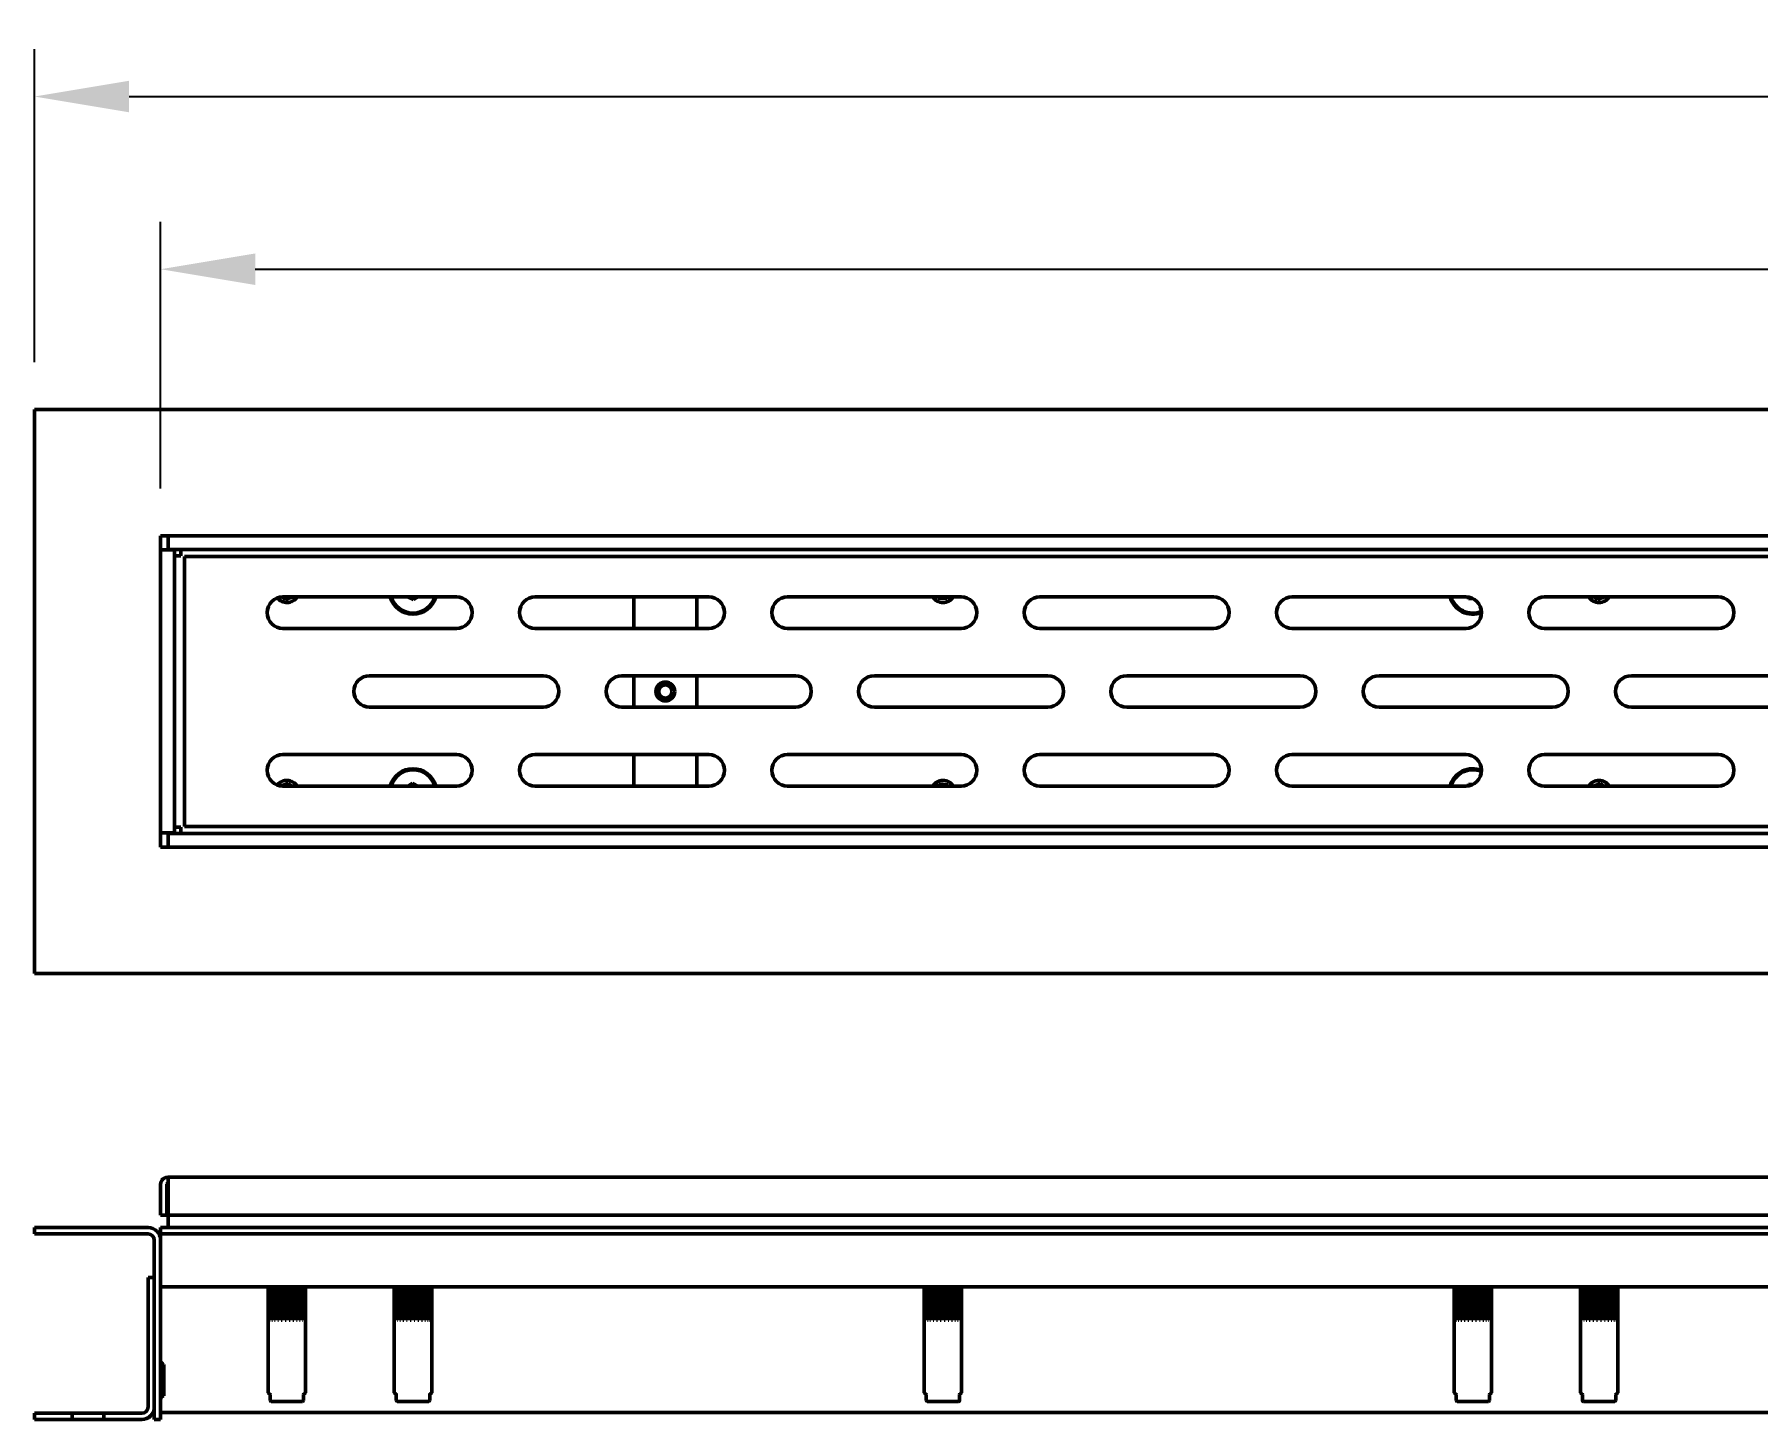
# Model space of a CAD drawing. Header units: inches. Extents: x 22.6 to 63.1, y 7.2 to 36.3.
# Drawn here: x 22.59 to 36.25, y 25.3 to 36.28 of the extents above; entities that cross this region are included whole.
import ezdxf

# ---------------------------------------------------------------- set-up
doc = ezdxf.new("R2010")
doc.units = ezdxf.units.IN
doc.header["$MEASUREMENT"] = 0
doc.layers.add('Visible (ANSI)', color=7, linetype='Continuous', lineweight=50)
doc.styles.add('Sales', font='romans.shx', dxfattribs={"width": 0.85})
doc.dimstyles.new('Sales', dxfattribs={"dimtxt": 0.75, "dimasz": 0.75, "dimexe": 0.375, "dimexo": 0.375, "dimgap": 0.09, "dimtad": 0, "dimtih": 1, "dimtoh": 1, "dimdec": 5, "dimzin": 0, "dimdsep": 46, "dimlunit": 5, "dimtxsty": 'Sales', "dimcen": 0, "dimclrd": 7, "dimclre": 7, "dimclrt": 7, "dimadec": 0, "dimazin": 0, "dimtfac": 0.85, "dimtdec": 5, "dimtix": 1, "dimtofl": 0, "dimtmove": 0, "dimatfit": 3, "dimfxl": 0, "dimtolj": 1, "dimtzin": 0, "dimarcsym": 0})

# ---------------------------------------------------------------- blocks, each defined once
blk = doc.blocks.new('*D2')
at = {"color": 7, "lineweight": -2}
for p, q in [((23.59, 32.685), (23.59, 34.797)), ((51.59, 32.685), (51.59, 34.797)), ((24.34, 34.422), (37.227, 34.422)), ((50.84, 34.422), (37.953, 34.422))]:
    blk.add_line(p, q, dxfattribs=at)
at = {"color": 7}
for points in [[(24.34, 34.547), (24.34, 34.297), (23.59, 34.422)], [(50.84, 34.547), (50.84, 34.297), (51.59, 34.422)]]:
    blk.add_solid(points, dxfattribs=at)
at = {"layer": 'Defpoints', "color": 0}
for p in [(51.59, 34.422), (23.59, 32.31), (51.59, 32.31)]:
    blk.add_point(p, dxfattribs=at)
at = {"color": 7, "insert": (37.59, 34.422), "char_height": 0.75, "attachment_point": 5, "style": 'Sales'}
blk.add_mtext('\\A1;A', dxfattribs=at)
blk = doc.blocks.new('*D3')
at = {"color": 7, "lineweight": -2}
for p, q in [((22.59, 33.685), (22.59, 36.166)), ((52.59, 33.685), (52.59, 36.166)), ((23.34, 35.791), (37.258, 35.791)), ((51.84, 35.791), (37.923, 35.791))]:
    blk.add_line(p, q, dxfattribs=at)
at = {"color": 7}
for points in [[(23.34, 35.916), (23.34, 35.666), (22.59, 35.791)], [(51.84, 35.916), (51.84, 35.666), (52.59, 35.791)]]:
    blk.add_solid(points, dxfattribs=at)
at = {"layer": 'Defpoints', "color": 0}
for p in [(52.59, 35.791), (22.59, 33.31), (52.59, 33.31)]:
    blk.add_point(p, dxfattribs=at)
at = {"color": 7, "insert": (37.59, 35.791), "char_height": 0.75, "attachment_point": 5, "style": 'Sales'}
blk.add_mtext('\\A1;B', dxfattribs=at)

msp = doc.modelspace()

# ---------------------------------------------------------------- linework, layer by layer
at = {"layer": 'Visible (ANSI)'}
for p, q in [((22.590104, 33.30978), (23.490104, 33.30978)), ((22.590104, 28.83978), (22.590104, 33.30978)), ((23.590104, 33.30978), (23.490104, 33.30978)), ((23.590104, 33.30978), (51.590104, 33.30978)), ((23.650104, 32.30978), (23.590104, 32.30978)), ((23.590104, 32.30978), (23.590104, 32.19658)), ((23.650104, 32.19978), (23.650104, 32.30978)), ((23.650104, 32.30978), (51.530104, 32.30978)), ((23.590104, 32.19658), (23.700104, 32.19658)), ((23.590104, 29.95298), (23.590104, 32.19658)), ((51.530104, 32.19978), (23.650104, 32.19978)), ((23.700104, 32.19658), (23.700104, 29.95298)), ((23.700104, 32.14978), (23.750104, 32.14978)), ((23.750104, 32.19978), (23.750104, 32.14978)), ((23.778229, 32.14478), (51.401979, 32.14478)), ((23.778229, 32.14478), (23.778229, 32.04478)), ((23.778229, 30.10478), (23.778229, 32.04478)), ((24.57591, 31.804021), (24.552502, 31.824616)), ((24.558904, 31.82478), (25.933904, 31.82478)), ((24.637392, 31.82478), (24.57591, 31.804021)), ((25.595252, 31.802795), (25.549995, 31.82478)), ((25.627735, 31.82478), (25.595252, 31.802795)), ((26.558904, 31.82478), (27.933904, 31.82478)), ((27.340104, 31.57478), (27.340104, 31.82478)), ((27.840104, 31.82478), (27.840104, 31.57478)), ((28.558904, 31.82478), (29.933904, 31.82478)), ((29.751224, 31.81398), (29.745625, 31.82478)), ((29.832317, 31.82478), (29.823319, 31.810709)), ((30.558904, 31.82478), (31.933904, 31.82478)), ((32.558904, 31.82478), (33.933904, 31.82478)), ((33.95402, 31.81228), (33.947213, 31.82407)), ((34.558904, 31.82478), (35.933904, 31.82478)), ((34.978691, 31.803519), (34.952529, 31.82478)), ((35.034364, 31.82478), (34.978691, 31.803519)), ((29.823319, 31.810709), (29.751224, 31.81398)), ((33.98839, 31.81228), (33.95402, 31.81228)), ((25.933904, 31.57478), (24.558904, 31.57478)), ((27.933904, 31.57478), (26.558904, 31.57478)), ((29.933904, 31.57478), (28.558904, 31.57478)), ((31.933904, 31.57478), (30.558904, 31.57478)), ((33.933904, 31.57478), (32.558904, 31.57478)), ((35.933904, 31.57478), (34.558904, 31.57478)), ((25.246404, 31.19978), (26.621404, 31.19978)), ((27.246404, 31.19978), (28.621404, 31.19978)), ((27.340104, 30.94978), (27.340104, 31.19978)), ((27.840104, 31.19978), (27.840104, 30.94978)), ((29.246404, 31.19978), (30.621404, 31.19978)), ((31.246404, 31.19978), (32.621404, 31.19978)), ((33.246404, 31.19978), (34.621404, 31.19978)), ((35.246404, 31.19978), (36.621404, 31.19978)), ((26.621404, 30.94978), (25.246404, 30.94978)), ((28.621404, 30.94978), (27.246404, 30.94978)), ((30.621404, 30.94978), (29.246404, 30.94978)), ((32.621404, 30.94978), (31.246404, 30.94978)), ((34.621404, 30.94978), (33.246404, 30.94978)), ((36.621404, 30.94978), (35.246404, 30.94978)), ((24.558904, 30.57478), (25.933904, 30.57478)), ((26.558904, 30.57478), (27.933904, 30.57478)), ((27.340104, 30.32478), (27.340104, 30.57478)), ((27.840104, 30.57478), (27.840104, 30.32478)), ((28.558904, 30.57478), (29.933904, 30.57478)), ((30.558904, 30.57478), (31.933904, 30.57478)), ((32.558904, 30.57478), (33.933904, 30.57478)), ((34.558904, 30.57478), (35.933904, 30.57478)), ((24.545086, 30.325546), (24.604298, 30.345539)), ((25.933904, 30.32478), (24.558904, 30.32478)), ((24.604298, 30.345539), (24.627892, 30.32478)), ((25.552473, 30.32478), (25.584956, 30.346765)), ((25.584956, 30.346765), (25.630213, 30.32478)), ((27.933904, 30.32478), (26.558904, 30.32478)), ((29.933904, 30.32478), (28.558904, 30.32478)), ((29.747891, 30.32478), (29.756889, 30.338851)), ((29.756889, 30.338851), (29.828984, 30.335581)), ((29.828984, 30.335581), (29.834583, 30.32478)), ((31.933904, 30.32478), (30.558904, 30.32478)), ((33.933904, 30.32478), (32.558904, 30.32478)), ((33.947213, 30.325491), (33.95402, 30.33728)), ((33.95402, 30.33728), (33.98839, 30.33728)), ((35.933904, 30.32478), (34.558904, 30.32478)), ((34.945844, 30.32478), (35.001517, 30.346041)), ((35.001517, 30.346041), (35.027679, 30.32478)), ((23.778229, 30.10478), (23.778229, 30.00478)), ((23.700104, 29.95298), (23.590104, 29.95298)), ((23.590104, 29.95298), (23.590104, 29.83978)), ((23.650104, 29.83978), (23.650104, 29.94978)), ((23.650104, 29.94978), (51.530104, 29.94978)), ((23.700104, 29.99978), (23.750104, 29.99978)), ((23.750104, 29.99978), (23.750104, 29.94978)), ((23.778229, 30.00478), (51.401979, 30.00478)), ((23.650104, 29.83978), (23.590104, 29.83978)), ((51.530104, 29.83978), (23.650104, 29.83978)), ((23.490104, 28.83978), (22.590104, 28.83978)), ((23.490104, 28.83978), (23.590104, 28.83978)), ((51.590104, 28.83978), (23.590104, 28.83978)), ((23.650104, 27.168332), (23.650104, 27.223332)), ((51.530104, 27.223332), (23.650104, 27.223332)), ((23.778229, 27.225207), (51.401979, 27.225207)), ((23.778229, 27.225207), (23.778229, 27.223332)), ((23.590104, 26.923332), (23.590104, 27.168332)), ((23.640104, 27.168332), (23.640104, 26.923332)), ((23.650104, 27.168332), (23.650104, 26.923332)), ((23.640104, 26.923332), (23.590104, 26.923332)), ((51.530104, 26.923332), (23.650104, 26.923332)), ((23.650104, 26.824832), (23.650104, 26.923332)), ((23.490104, 26.824832), (22.590104, 26.824832)), ((22.590104, 26.774832), (22.590104, 26.824832)), ((22.590104, 26.774832), (23.490104, 26.774832)), ((51.590104, 26.824832), (23.590104, 26.824832)), ((23.590104, 26.774832), (23.590104, 26.824832)), ((51.590104, 26.774832), (23.590104, 26.774832)), ((23.590104, 26.724832), (23.590104, 26.774832)), ((23.540104, 26.724832), (23.540104, 25.302832)), ((23.590104, 25.302832), (23.590104, 26.724832)), ((23.490104, 26.427832), (23.540104, 26.427832)), ((23.490104, 26.427832), (23.490104, 25.402832)), ((23.540104, 25.402832), (23.540104, 26.427832)), ((23.590104, 26.355082), (51.590104, 26.355082)), ((24.442104, 25.515482), (24.442104, 26.355082)), ((24.442122, 26.091482), (24.442122, 26.355082)), ((24.442449, 26.355082), (24.442449, 26.091482)), ((24.445835, 26.091482), (24.445835, 26.355082)), ((24.447775, 26.355082), (24.447775, 26.091482)), ((24.455853, 26.091482), (24.455853, 26.355082)), ((24.459321, 26.355082), (24.459321, 26.091482)), ((24.471738, 26.091482), (24.471738, 26.355082)), ((24.476583, 26.355082), (24.476583, 26.091482)), ((24.492797, 26.091482), (24.492797, 26.355082)), ((24.498084, 26.355082), (24.498084, 26.091482)), ((24.498807, 26.355082), (24.498807, 26.091482)), ((24.518108, 26.091482), (24.518108, 26.355082)), ((24.522084, 26.355082), (24.522084, 26.091482)), ((24.525021, 26.355082), (24.525021, 26.091482)), ((24.546566, 26.091482), (24.546566, 26.355082)), ((24.549057, 26.355082), (24.549057, 26.091482)), ((24.554079, 26.355082), (24.554079, 26.091482)), ((24.576927, 26.091482), (24.576927, 26.355082)), ((24.577825, 26.355082), (24.577825, 26.091482)), ((24.584712, 26.355082), (24.584712, 26.091482)), ((24.607864, 26.091482), (24.607864, 26.355082)), ((24.614036, 26.355082), (24.614036, 26.091482)), ((24.61558, 26.355082), (24.61558, 26.091482)), ((24.638024, 26.091482), (24.638024, 26.355082)), ((24.642233, 26.355082), (24.642233, 26.091482)), ((24.645335, 26.355082), (24.645335, 26.091482)), ((24.66609, 26.091482), (24.66609, 26.355082)), ((24.668151, 26.355082), (24.668151, 26.091482)), ((24.672676, 26.355082), (24.672676, 26.091482)), ((24.690836, 26.091482), (24.690836, 26.355082)), ((24.696408, 26.355082), (24.696408, 26.091482)), ((24.711178, 26.091482), (24.711178, 26.355082)), ((24.715495, 26.355082), (24.715495, 26.091482)), ((24.72623, 26.091482), (24.72623, 26.355082)), ((24.729101, 26.355082), (24.729101, 26.091482)), ((24.735331, 26.091482), (24.735331, 26.355082)), ((24.736632, 26.355082), (24.736632, 26.091482)), ((24.738104, 25.515482), (24.738104, 26.355082)), ((25.442105, 26.355082), (25.442105, 26.091482)), ((25.443978, 26.091482), (25.443978, 26.355082)), ((25.445417, 26.355082), (25.445417, 26.091482)), ((25.452051, 26.091482), (25.452051, 26.355082)), ((25.455053, 26.355082), (25.455053, 26.091482)), ((25.466159, 26.091482), (25.466159, 26.355082)), ((25.470592, 26.355082), (25.470592, 26.091482)), ((25.485683, 26.091482), (25.485683, 26.355082)), ((25.491336, 26.355082), (25.491336, 26.091482)), ((25.491354, 26.355082), (25.491354, 26.091482)), ((25.509771, 26.091482), (25.509771, 26.355082)), ((25.51418, 26.355082), (25.51418, 26.091482)), ((25.516431, 26.355082), (25.516431, 26.091482)), ((25.53737, 26.091482), (25.53737, 26.355082)), ((25.540342, 26.355082), (25.540342, 26.091482)), ((25.544729, 26.355082), (25.544729, 26.091482)), ((25.567274, 26.091482), (25.567274, 26.355082)), ((25.568679, 26.355082), (25.568679, 26.091482)), ((25.575009, 26.355082), (25.575009, 26.091482)), ((25.598175, 26.091482), (25.598175, 26.355082)), ((25.604912, 26.355082), (25.604912, 26.091482)), ((25.60595, 26.355082), (25.60595, 26.091482)), ((25.628724, 26.091482), (25.628724, 26.355082)), ((25.633573, 26.355082), (25.633573, 26.091482)), ((25.636198, 26.355082), (25.636198, 26.091482)), ((25.657585, 26.091482), (25.657585, 26.355082)), ((25.660334, 26.355082), (25.660334, 26.091482)), ((25.664431, 26.355082), (25.664431, 26.091482)), ((25.683497, 26.091482), (25.683497, 26.355082)), ((25.684026, 26.355082), (25.684026, 26.091482)), ((25.689416, 26.355082), (25.689416, 26.091482)), ((25.705327, 26.091482), (25.705327, 26.355082)), ((25.71006, 26.355082), (25.71006, 26.091482)), ((25.722121, 26.091482), (25.722121, 26.355082)), ((25.725462, 26.355082), (25.725462, 26.091482)), ((25.733145, 26.091482), (25.733145, 26.355082)), ((25.734948, 26.355082), (25.734948, 26.091482)), ((25.737918, 26.091482), (25.737918, 26.355082)), ((25.738104, 26.355082), (25.738104, 26.091482)), ((29.642121, 26.355082), (29.642121, 26.091482)), ((29.644284, 26.091482), (29.644284, 26.355082)), ((29.645819, 26.355082), (29.645819, 26.091482)), ((29.652732, 26.091482), (29.652732, 26.355082)), ((29.655824, 26.355082), (29.655824, 26.091482)), ((29.667184, 26.091482), (29.667184, 26.355082)), ((29.671697, 26.355082), (29.671697, 26.091482)), ((29.687008, 26.091482), (29.687008, 26.355082)), ((29.692593, 26.355082), (29.692593, 26.091482)), ((29.692745, 26.355082), (29.692745, 26.091482)), ((29.711338, 26.091482), (29.711338, 26.355082)), ((29.715665, 26.355082), (29.715665, 26.091482)), ((29.718048, 26.355082), (29.718048, 26.091482)), ((29.73911, 26.091482), (29.73911, 26.355082)), ((29.741991, 26.355082), (29.741991, 26.091482)), ((29.746501, 26.355082), (29.746501, 26.091482)), ((29.769111, 26.091482), (29.769111, 26.355082)), ((29.77042, 26.355082), (29.77042, 26.091482)), ((29.776859, 26.355082), (29.776859, 26.091482)), ((29.80003, 26.091482), (29.80003, 26.355082)), ((29.806661, 26.355082), (29.806661, 26.091482)), ((29.807796, 26.355082), (29.807796, 26.091482)), ((29.830514, 26.091482), (29.830514, 26.355082)), ((29.835242, 26.355082), (29.835242, 26.091482)), ((29.837959, 26.355082), (29.837959, 26.091482)), ((29.859233, 26.091482), (29.859233, 26.355082)), ((29.861851, 26.355082), (29.861851, 26.091482)), ((29.866032, 26.355082), (29.866032, 26.091482)), ((29.88493, 26.091482), (29.88493, 26.355082)), ((29.885325, 26.355082), (29.885325, 26.091482)), ((29.890785, 26.355082), (29.890785, 26.091482)), ((29.906483, 26.091482), (29.906483, 26.355082)), ((29.911139, 26.355082), (29.911139, 26.091482)), ((29.92295, 26.091482), (29.92295, 26.355082)), ((29.926203, 26.355082), (29.926203, 26.091482)), ((29.933611, 26.091482), (29.933611, 26.355082)), ((29.935318, 26.355082), (29.935318, 26.091482)), ((29.937999, 26.091482), (29.937999, 26.355082)), ((29.938087, 26.355082), (29.938087, 26.091482)), ((33.842104, 25.515482), (33.842104, 26.355082)), ((33.842237, 26.091482), (33.842237, 26.355082)), ((33.842772, 26.355082), (33.842772, 26.091482)), ((33.84677, 26.091482), (33.84677, 26.355082)), ((33.848912, 26.355082), (33.848912, 26.091482)), ((33.857569, 26.091482), (33.857569, 26.355082)), ((33.861223, 26.355082), (33.861223, 26.091482)), ((33.874159, 26.091482), (33.874159, 26.355082)), ((33.879166, 26.355082), (33.879166, 26.091482)), ((33.895817, 26.091482), (33.895817, 26.355082)), ((33.900948, 26.355082), (33.900948, 26.091482)), ((33.901958, 26.355082), (33.901958, 26.091482)), ((33.921596, 26.091482), (33.921596, 26.355082)), ((33.92539, 26.355082), (33.92539, 26.091482)), ((33.928603, 26.355082), (33.928603, 26.091482)), ((33.950369, 26.091482), (33.950369, 26.355082)), ((33.952661, 26.355082), (33.952661, 26.091482)), ((33.957935, 26.355082), (33.957935, 26.091482)), ((33.980878, 26.091482), (33.980878, 26.355082)), ((33.981568, 26.355082), (33.981568, 26.091482)), ((33.988546, 26.355082), (33.988546, 26.091482)), ((33.988673, 26.355082), (33.988673, 26.091482)), ((34.011791, 26.091482), (34.011791, 26.355082)), ((34.017725, 26.355082), (34.017725, 26.091482)), ((34.019474, 26.355082), (34.019474, 26.091482)), ((34.041756, 26.091482), (34.041756, 26.355082)), ((34.045698, 26.355082), (34.045698, 26.091482)), ((34.048991, 26.355082), (34.048991, 26.091482)), ((34.069463, 26.091482), (34.069463, 26.355082)), ((34.071241, 26.355082), (34.071241, 26.091482)), ((34.075935, 26.355082), (34.075935, 26.091482)), ((34.093702, 26.091482), (34.093702, 26.355082)), ((34.099127, 26.355082), (34.099127, 26.091482)), ((34.113414, 26.091482), (34.113414, 26.355082)), ((34.117554, 26.355082), (34.117554, 26.091482)), ((34.127736, 26.091482), (34.127736, 26.355082)), ((34.130412, 26.355082), (34.130412, 26.091482)), ((34.136043, 26.091482), (34.136043, 26.355082)), ((34.137137, 26.355082), (34.137137, 26.091482)), ((34.138104, 25.515482), (34.138104, 26.355082)), ((34.842155, 26.355082), (34.842155, 26.091482)), ((34.844578, 26.091482), (34.844578, 26.355082)), ((34.846199, 26.355082), (34.846199, 26.091482)), ((34.85336, 26.091482), (34.85336, 26.355082)), ((34.856533, 26.355082), (34.856533, 26.091482)), ((34.868119, 26.091482), (34.868119, 26.355082)), ((34.872703, 26.355082), (34.872703, 26.091482)), ((34.888209, 26.091482), (34.888209, 26.355082)), ((34.893732, 26.355082), (34.893732, 26.091482)), ((34.894005, 26.355082), (34.894005, 26.091482)), ((34.912752, 26.091482), (34.912752, 26.355082)), ((34.917006, 26.355082), (34.917006, 26.091482)), ((34.919507, 26.355082), (34.919507, 26.091482)), ((34.940676, 26.091482), (34.940676, 26.355082)), ((34.943475, 26.355082), (34.943475, 26.091482)), ((34.948095, 26.355082), (34.948095, 26.091482)), ((34.970761, 26.091482), (34.970761, 26.355082)), ((34.971982, 26.355082), (34.971982, 26.091482)), ((34.978518, 26.355082), (34.978518, 26.091482)), ((35.00169, 26.091482), (35.00169, 26.355082)), ((35.008226, 26.355082), (35.008226, 26.091482)), ((35.009448, 26.355082), (35.009448, 26.091482)), ((35.032114, 26.091482), (35.032114, 26.355082)), ((35.036733, 26.355082), (35.036733, 26.091482)), ((35.039532, 26.355082), (35.039532, 26.091482)), ((35.060701, 26.091482), (35.060701, 26.355082)), ((35.063202, 26.355082), (35.063202, 26.091482)), ((35.067456, 26.355082), (35.067456, 26.091482)), ((35.086203, 26.091482), (35.086203, 26.355082)), ((35.086476, 26.355082), (35.086476, 26.091482)), ((35.091999, 26.355082), (35.091999, 26.091482)), ((35.107505, 26.091482), (35.107505, 26.355082)), ((35.112089, 26.355082), (35.112089, 26.091482)), ((35.123676, 26.091482), (35.123676, 26.355082)), ((35.126848, 26.355082), (35.126848, 26.091482)), ((35.134009, 26.091482), (35.134009, 26.355082)), ((35.13563, 26.355082), (35.13563, 26.091482)), ((35.138053, 26.091482), (35.138053, 26.355082)), ((24.442122, 26.091482), (24.442449, 26.091482)), ((24.445835, 26.091482), (24.447775, 26.091482)), ((24.455853, 26.091482), (24.459321, 26.091482)), ((24.471738, 26.091482), (24.476583, 26.091482)), ((24.492797, 26.091482), (24.498807, 26.091482)), ((24.518108, 26.091482), (24.525021, 26.091482)), ((24.546566, 26.091482), (24.554079, 26.091482)), ((24.576927, 26.091482), (24.584712, 26.091482)), ((24.607864, 26.091482), (24.61558, 26.091482)), ((24.638024, 26.091482), (24.645335, 26.091482)), ((24.66609, 26.091482), (24.672676, 26.091482)), ((24.690836, 26.091482), (24.696408, 26.091482)), ((24.711178, 26.091482), (24.715495, 26.091482)), ((24.72623, 26.091482), (24.729101, 26.091482)), ((24.735331, 26.091482), (24.736632, 26.091482)), ((25.442104, 26.091482), (25.442105, 26.091482)), ((25.442104, 25.515482), (25.442104, 26.091482)), ((25.443978, 26.091482), (25.445417, 26.091482)), ((25.452051, 26.091482), (25.455053, 26.091482)), ((25.466159, 26.091482), (25.470592, 26.091482)), ((25.485683, 26.091482), (25.491354, 26.091482)), ((25.509771, 26.091482), (25.516431, 26.091482)), ((25.53737, 26.091482), (25.544729, 26.091482)), ((25.567274, 26.091482), (25.575009, 26.091482)), ((25.598175, 26.091482), (25.60595, 26.091482)), ((25.628724, 26.091482), (25.636198, 26.091482)), ((25.657585, 26.091482), (25.664431, 26.091482)), ((25.683497, 26.091482), (25.689416, 26.091482)), ((25.705327, 26.091482), (25.71006, 26.091482)), ((25.722121, 26.091482), (25.725462, 26.091482)), ((25.733145, 26.091482), (25.734948, 26.091482)), ((25.737918, 26.091482), (25.738104, 26.091482)), ((25.738104, 25.515482), (25.738104, 26.091482)), ((29.642104, 26.091482), (29.642121, 26.091482)), ((29.642104, 25.515482), (29.642104, 26.091482)), ((29.644284, 26.091482), (29.645819, 26.091482)), ((29.652732, 26.091482), (29.655824, 26.091482)), ((29.667184, 26.091482), (29.671697, 26.091482)), ((29.687008, 26.091482), (29.692745, 26.091482)), ((29.711338, 26.091482), (29.718048, 26.091482)), ((29.73911, 26.091482), (29.746501, 26.091482)), ((29.769111, 26.091482), (29.776859, 26.091482)), ((29.80003, 26.091482), (29.807796, 26.091482)), ((29.830514, 26.091482), (29.837959, 26.091482)), ((29.859233, 26.091482), (29.866032, 26.091482)), ((29.88493, 26.091482), (29.890785, 26.091482)), ((29.906483, 26.091482), (29.911139, 26.091482)), ((29.92295, 26.091482), (29.926203, 26.091482)), ((29.933611, 26.091482), (29.935318, 26.091482)), ((29.937999, 26.091482), (29.938104, 26.091482)), ((29.938104, 25.515482), (29.938104, 26.091482)), ((33.842237, 26.091482), (33.842772, 26.091482)), ((33.84677, 26.091482), (33.848912, 26.091482)), ((33.857569, 26.091482), (33.861223, 26.091482)), ((33.874159, 26.091482), (33.879166, 26.091482)), ((33.895817, 26.091482), (33.901958, 26.091482)), ((33.921596, 26.091482), (33.928603, 26.091482)), ((33.950369, 26.091482), (33.957935, 26.091482)), ((33.980878, 26.091482), (33.988673, 26.091482)), ((34.011791, 26.091482), (34.019474, 26.091482)), ((34.041756, 26.091482), (34.048991, 26.091482)), ((34.069463, 26.091482), (34.075935, 26.091482)), ((34.093702, 26.091482), (34.099127, 26.091482)), ((34.113414, 26.091482), (34.117554, 26.091482)), ((34.127736, 26.091482), (34.130412, 26.091482)), ((34.136043, 26.091482), (34.137137, 26.091482)), ((34.842104, 26.091482), (34.842155, 26.091482)), ((34.842104, 25.515482), (34.842104, 26.091482)), ((34.844578, 26.091482), (34.846199, 26.091482)), ((34.85336, 26.091482), (34.856533, 26.091482)), ((34.868119, 26.091482), (34.872703, 26.091482)), ((34.888209, 26.091482), (34.894005, 26.091482)), ((34.912752, 26.091482), (34.919507, 26.091482)), ((34.940676, 26.091482), (34.948095, 26.091482)), ((34.970761, 26.091482), (34.978518, 26.091482)), ((35.00169, 26.091482), (35.009448, 26.091482)), ((35.032114, 26.091482), (35.039532, 26.091482)), ((35.060701, 26.091482), (35.067456, 26.091482)), ((35.086203, 26.091482), (35.091999, 26.091482)), ((35.107505, 26.091482), (35.112089, 26.091482)), ((35.123676, 26.091482), (35.126848, 26.091482)), ((35.134009, 26.091482), (35.13563, 26.091482)), ((35.138053, 26.091482), (35.138104, 26.091482)), ((35.138104, 25.515482), (35.138104, 26.091482)), ((23.615104, 25.740332), (23.615104, 25.490332)), ((24.457704, 25.452982), (24.457704, 25.499882)), ((24.714704, 25.445182), (24.465504, 25.445182)), ((24.722504, 25.452982), (24.722504, 25.499882)), ((25.457704, 25.452982), (25.457704, 25.499882)), ((25.714704, 25.445182), (25.465504, 25.445182)), ((25.722504, 25.452982), (25.722504, 25.499882)), ((29.657704, 25.452982), (29.657704, 25.499882)), ((29.914704, 25.445182), (29.665504, 25.445182)), ((29.922504, 25.452982), (29.922504, 25.499882)), ((33.857704, 25.452982), (33.857704, 25.499882)), ((34.114704, 25.445182), (33.865504, 25.445182)), ((34.122504, 25.452982), (34.122504, 25.499882)), ((34.857704, 25.452982), (34.857704, 25.499882)), ((35.114704, 25.445182), (34.865504, 25.445182)), ((35.122504, 25.452982), (35.122504, 25.499882)), ((22.590104, 25.352832), (22.590104, 25.302832)), ((22.890104, 25.352832), (22.590104, 25.352832)), ((22.590104, 25.302832), (22.890104, 25.302832)), ((22.890104, 25.302832), (22.890104, 25.352832)), ((22.890104, 25.352832), (23.140104, 25.352832)), ((23.140104, 25.302832), (22.890104, 25.302832)), ((23.140104, 25.352832), (23.140104, 25.302832)), ((23.440104, 25.352832), (23.140104, 25.352832)), ((23.140104, 25.302832), (23.440104, 25.302832)), ((23.540104, 25.302832), (23.590104, 25.302832)), ((36.415104, 25.358291), (23.590104, 25.358291))]:
    msp.add_line(p, q, dxfattribs=at)
for radius in [0.075, 0.052]:
    msp.add_circle((27.590104, 31.07478), radius, dxfattribs=at)
for centre, radius, start, end in [((24.558904, 31.69978), 0.125, 90, 270), ((24.590104, 31.87478), 0.095, 217.6363674, 328.2431361), ((25.590104, 31.87478), 0.1875, 195.46601, 344.53399), ((25.590104, 31.87478), 0.1795, 196.1737746, 343.8262254), ((25.933904, 31.69978), 0.125, 270, 90), ((26.558904, 31.69978), 0.125, 90, 270), ((27.933904, 31.69978), 0.125, 270, 90), ((28.558904, 31.69978), 0.125, 90, 270), ((29.790104, 31.87478), 0.095, 211.7568639, 328.2431361), ((29.933904, 31.69978), 0.125, 270, 90), ((30.558904, 31.69978), 0.125, 90, 270), ((31.933904, 31.69978), 0.125, 270, 90), ((32.558904, 31.69978), 0.125, 90, 270), ((33.990104, 31.87478), 0.1875, 195.46601, 291.5261727), ((33.990104, 31.87478), 0.1795, 196.1737746, 292.4235545), ((33.933904, 31.69978), 0.125, 270, 90), ((34.558904, 31.69978), 0.125, 90, 270), ((34.990104, 31.87478), 0.095, 211.7568639, 328.2431361), ((35.933904, 31.69978), 0.125, 270, 90), ((25.246404, 31.07478), 0.125, 90, 270), ((26.621404, 31.07478), 0.125, 270, 90), ((27.246404, 31.07478), 0.125, 90, 270), ((28.621404, 31.07478), 0.125, 270, 90), ((29.246404, 31.07478), 0.125, 90, 270), ((30.621404, 31.07478), 0.125, 270, 90), ((31.246404, 31.07478), 0.125, 90, 270), ((32.621404, 31.07478), 0.125, 270, 90), ((33.246404, 31.07478), 0.125, 90, 270), ((34.621404, 31.07478), 0.125, 270, 90), ((35.246404, 31.07478), 0.125, 90, 270), ((24.558904, 30.44978), 0.125, 90, 270), ((25.590104, 30.27478), 0.1875, 15.46601, 164.53399), ((25.590104, 30.27478), 0.1795, 16.1737746, 163.8262254), ((25.933904, 30.44978), 0.125, 270, 90), ((26.558904, 30.44978), 0.125, 90, 270), ((27.933904, 30.44978), 0.125, 270, 90), ((28.558904, 30.44978), 0.125, 90, 270), ((29.933904, 30.44978), 0.125, 270, 90), ((30.558904, 30.44978), 0.125, 90, 270), ((31.933904, 30.44978), 0.125, 270, 90), ((32.558904, 30.44978), 0.125, 90, 270), ((33.990104, 30.27478), 0.1875, 68.4738273, 164.53399), ((33.990104, 30.27478), 0.1795, 67.5764455, 163.8262254), ((33.933904, 30.44978), 0.125, 270, 90), ((34.558904, 30.44978), 0.125, 90, 270), ((35.933904, 30.44978), 0.125, 270, 90), ((24.590104, 30.27478), 0.095, 31.7568639, 142.3636326), ((29.790104, 30.27478), 0.095, 31.7568639, 148.2431361), ((34.990104, 30.27478), 0.095, 31.7568639, 148.2431361), ((23.645104, 27.168332), 0.055, 84.7840914, 180), ((23.645104, 27.168332), 0.005, 0, 180), ((23.490104, 26.724832), 0.1, 0, 90), ((23.490104, 26.724832), 0.05, 0, 90), ((23.621304, 25.77091), 0.0312, 180, 258.5380018), ((23.440104, 25.402832), 0.05, 270, 0), ((23.440104, 25.402832), 0.1, 270, 0), ((23.621304, 25.459755), 0.0312, 101.4619982, 180), ((24.449904, 25.515482), 0.0078, 180, 270), ((24.449904, 25.499882), 0.0078, 0, 90), ((24.465504, 25.452982), 0.0078, 180, 270), ((24.714704, 25.452982), 0.0078, 270, 0), ((24.730304, 25.499882), 0.0078, 90, 180), ((24.730304, 25.515482), 0.0078, 270, 0), ((25.449904, 25.515482), 0.0078, 180, 270), ((25.449904, 25.499882), 0.0078, 0, 90), ((25.465504, 25.452982), 0.0078, 180, 270), ((25.714704, 25.452982), 0.0078, 270, 0), ((25.730304, 25.499882), 0.0078, 90, 180), ((25.730304, 25.515482), 0.0078, 270, 0), ((29.649904, 25.515482), 0.0078, 180, 270), ((29.649904, 25.499882), 0.0078, 0, 90), ((29.665504, 25.452982), 0.0078, 180, 270), ((29.914704, 25.452982), 0.0078, 270, 0), ((29.930304, 25.499882), 0.0078, 90, 180), ((29.930304, 25.515482), 0.0078, 270, 0), ((33.849904, 25.515482), 0.0078, 180, 270), ((33.849904, 25.499882), 0.0078, 0, 90), ((33.865504, 25.452982), 0.0078, 180, 270), ((34.114704, 25.452982), 0.0078, 270, 0), ((34.130304, 25.499882), 0.0078, 90, 180), ((34.130304, 25.515482), 0.0078, 270, 0), ((34.849904, 25.515482), 0.0078, 180, 270), ((34.849904, 25.499882), 0.0078, 0, 90), ((34.865504, 25.452982), 0.0078, 180, 270), ((35.114704, 25.452982), 0.0078, 270, 0), ((35.130304, 25.499882), 0.0078, 90, 180), ((35.130304, 25.515482), 0.0078, 270, 0)]:
    msp.add_arc(centre, radius, start, end, dxfattribs=at)

# ---------------------------------------------------------------- dimensions: what is measured, and where the dimension line sits
for base, p1, p2, text, picture, middle in [((52.590104, 35.791102), (22.590104, 33.30978), (52.590104, 33.30978), 'B', '*D3', (37.590104, 35.791102)), ((51.590104, 34.421531), (23.590104, 32.30978), (51.590104, 32.30978), 'A', '*D2', (37.590104, 34.421531))]:
    dim = msp.add_linear_dim(base=base, p1=p1, p2=p2, text=text, dimstyle='Sales', override={"dimgap": 0.12})
    dim.commit()
    dim.dimension.update_dxf_attribs({"geometry": picture, "text_midpoint": middle, "dimtype": 160})

doc.saveas('drawing.dxf')
